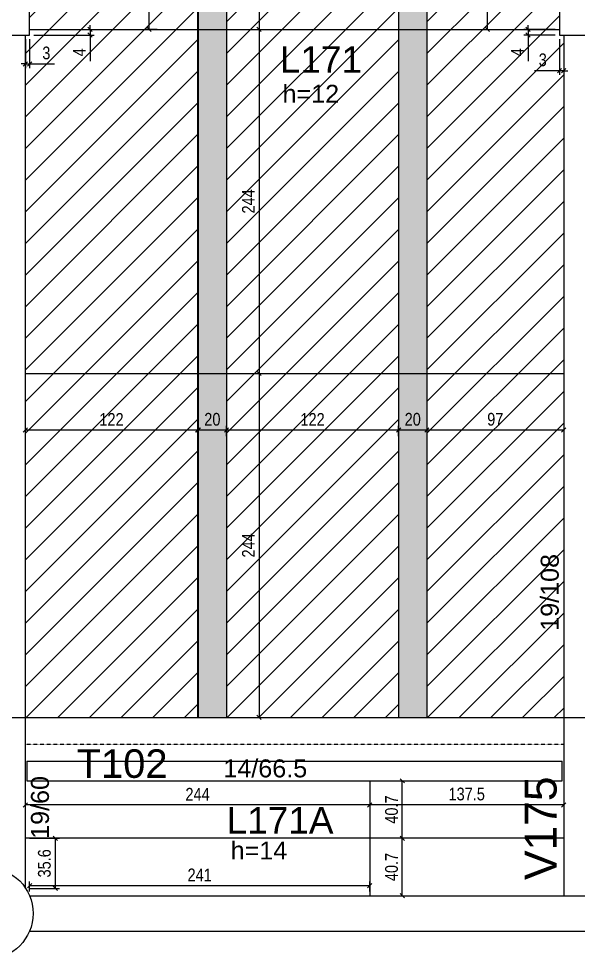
# Model space of a CAD drawing. Header units: millimetres. Extents: x 3165 to 9493, y 682 to 4304.
# Drawn here: x 6683 to 7079, y 1995 to 2662 of the extents above; entities that cross this region are included whole.
import ezdxf

# ---------------------------------------------------------------- set-up
doc = ezdxf.new("R2010")
doc.units = ezdxf.units.MM
doc.linetypes.add('HIDDEN2', pattern=[0.1875, 0.125, -0.0625])
for name, color, linetype in [('1', 3, 'Continuous'), ('210', 3, 'HIDDEN2'), ('212', 3, 'Continuous'), ('216', 3, 'Continuous'), ('222', 6, 'Continuous'), ('226', 4, 'Continuous'), ('233', 6, 'Continuous'), ('COTA', 2, 'Continuous'), ('Painéis', 200, 'Continuous')]:
    doc.layers.add(name, color=color, linetype=linetype)
doc.layers.add('Hachura', color=251, linetype='Continuous', lineweight=9)
doc.layers.add('REAPROVEITAMENTO', color=251, linetype='Continuous', lineweight=9)
doc.styles.add('COTA TECNICA-50', font='techl___.ttf', dxfattribs={"height": 9})
doc.styles.get("Standard").update_dxf_attribs({"font": 'arial.ttf'})
doc.dimstyles.new('COTA PAINEL-50', dxfattribs={"dimtxt": 9, "dimasz": 3, "dimexe": 3, "dimexo": 3, "dimgap": 3, "dimtad": 1, "dimdec": 1, "dimzin": 12, "dimdsep": 46, "dimtxsty": 'COTA TECNICA-50', "dimblk1": 'OBLIQUE', "dimblk2": 'OBLIQUE', "dimsah": 1, "dimcen": 0.9, "dimclrd": 4, "dimclre": 4, "dimclrt": 240, "dimadec": 1, "dimazin": 3, "dimtfac": 1, "dimtdec": 1, "dimtmove": 0, "dimatfit": 3, "dimfxl": 1, "dimtolj": 1, "dimtzin": 12, "dimarcsym": 0})

# ---------------------------------------------------------------- blocks, each defined once
blk = doc.blocks.new('_Oblique')
at = {"color": 0, "linetype": 'ByBlock', "lineweight": -2}
blk.add_line((-0.5, -0.5), (0.5, 0.5), dxfattribs=at)
blk = doc.blocks.new('*D500')
at = {"layer": 'COTA', "color": 4, "lineweight": -2, "transparency": 16777216}
for p, q in [((6687.28, 2647.3), (6687.28, 2626.82)), ((6690.28, 2647.3), (6690.28, 2626.82)), ((6687.28, 2629.82), (6684.28, 2629.82)), ((6687.28, 2629.82), (6690.28, 2629.82)), ((6690.28, 2629.82), (6707.97, 2629.82))]:
    blk.add_line(p, q, dxfattribs=at)
at = {"layer": 'Defpoints', "color": 0, "transparency": 16777216}
for p in [(6687.28, 2650.3), (6690.28, 2650.3), (6690.28, 2629.82)]:
    blk.add_point(p, dxfattribs=at)
at = {"layer": 'COTA', "color": 4, "lineweight": -2, "transparency": 16777216, "xscale": 3, "yscale": 3, "zscale": 3}
blk.add_blockref('_Oblique', (6687.28, 2629.82), dxfattribs=at)
at = {"layer": 'COTA', "color": 4, "lineweight": -2, "transparency": 16777216, "xscale": 3, "yscale": 3, "zscale": 3, "rotation": 180}
blk.add_blockref('_Oblique', (6690.28, 2629.82), dxfattribs=at)
at = {"layer": 'COTA', "color": 240, "transparency": 16777216, "insert": (6702.12, 2637.52), "char_height": 9, "attachment_point": 5, "style": 'COTA TECNICA-50'}
blk.add_mtext('\\A1;3', dxfattribs=at)
blk = doc.blocks.new('*D501')
at = {"layer": 'COTA', "color": 4, "lineweight": -2, "transparency": 16777216}
for p, q in [((6733.07, 2654.3), (6733.07, 2657.3)), ((6693.28, 2654.3), (6736.07, 2654.3)), ((6693.28, 2650.3), (6736.07, 2650.3)), ((6733.07, 2654.3), (6733.07, 2650.3)), ((6733.07, 2650.3), (6733.07, 2631.79))]:
    blk.add_line(p, q, dxfattribs=at)
at = {"layer": 'Defpoints', "color": 0, "transparency": 16777216}
for p in [(6690.28, 2654.3), (6690.28, 2650.3), (6733.07, 2650.3)]:
    blk.add_point(p, dxfattribs=at)
at = {"layer": 'COTA', "color": 4, "lineweight": -2, "transparency": 16777216, "xscale": 3, "yscale": 3, "zscale": 3}
for p, rotation in [((6733.07, 2654.3), 270), ((6733.07, 2650.3), 90)]:
    blk.add_blockref('_Oblique', p, dxfattribs=dict(at, rotation=rotation))
at = {"layer": 'COTA', "color": 240, "transparency": 16777216, "insert": (6725.5, 2638.05), "char_height": 9, "attachment_point": 5, "rotation": 90, "style": 'COTA TECNICA-50'}
blk.add_mtext('\\A1;4', dxfattribs=at)
blk = doc.blocks.new('*D503')
at = {"layer": 'COTA', "color": 4, "lineweight": -2, "transparency": 16777216}
for p, q in [((6847.3, 2870.3), (6855.87, 2870.3)), ((6852.87, 2870.3), (6852.87, 2654.3))]:
    blk.add_line(p, q, dxfattribs=at)
at = {"layer": 'Defpoints', "color": 0, "transparency": 16777216}
for p in [(6844.3, 2870.3), (6852.87, 2654.3), (6852.87, 2654.3)]:
    blk.add_point(p, dxfattribs=at)
at = {"layer": 'COTA', "color": 4, "lineweight": -2, "transparency": 16777216, "xscale": 3, "yscale": 3, "zscale": 3}
for p, rotation in [((6852.87, 2870.3), 90), ((6852.87, 2654.3), 270)]:
    blk.add_blockref('_Oblique', p, dxfattribs=dict(at, rotation=rotation))
at = {"layer": 'COTA', "color": 240, "transparency": 16777216, "insert": (6845.27, 2762.3), "char_height": 9, "attachment_point": 5, "rotation": 90, "style": 'COTA TECNICA-50'}
blk.add_mtext('\\A1;216', dxfattribs=at)
blk = doc.blocks.new('*D504')
at = {"layer": 'COTA', "color": 4, "lineweight": -2, "transparency": 16777216}
blk.add_line((6852.87, 2654.3), (6852.87, 2410.3), dxfattribs=at)
at = {"layer": 'Defpoints', "color": 0, "transparency": 16777216}
for p in [(6852.87, 2654.3), (6852.87, 2410.3), (6852.87, 2410.3)]:
    blk.add_point(p, dxfattribs=at)
at = {"layer": 'COTA', "color": 4, "lineweight": -2, "transparency": 16777216, "xscale": 3, "yscale": 3, "zscale": 3}
for p, rotation in [((6852.87, 2654.3), 90), ((6852.87, 2410.3), 270)]:
    blk.add_blockref('_Oblique', p, dxfattribs=dict(at, rotation=rotation))
at = {"layer": 'COTA', "color": 240, "transparency": 16777216, "insert": (6845.3, 2532.3), "char_height": 9, "attachment_point": 5, "rotation": 90, "style": 'COTA TECNICA-50'}
blk.add_mtext('\\A1;244', dxfattribs=at)
blk = doc.blocks.new('*D505')
at = {"layer": 'COTA', "color": 4, "lineweight": -2, "transparency": 16777216}
blk.add_line((6852.87, 2410.3), (6852.87, 2166.3), dxfattribs=at)
at = {"layer": 'Defpoints', "color": 0, "transparency": 16777216}
for p in [(6852.87, 2410.3), (6852.87, 2166.3), (6852.87, 2166.3)]:
    blk.add_point(p, dxfattribs=at)
at = {"layer": 'COTA', "color": 4, "lineweight": -2, "transparency": 16777216, "xscale": 3, "yscale": 3, "zscale": 3}
for p, rotation in [((6852.87, 2410.3), 90), ((6852.87, 2166.3), 270)]:
    blk.add_blockref('_Oblique', p, dxfattribs=dict(at, rotation=rotation))
at = {"layer": 'COTA', "color": 240, "transparency": 16777216, "insert": (6845.3, 2288.3), "char_height": 9, "attachment_point": 5, "rotation": 90, "style": 'COTA TECNICA-50'}
blk.add_mtext('\\A1;244', dxfattribs=at)
blk = doc.blocks.new('*D506')
at = {"layer": 'COTA', "color": 4, "lineweight": -2, "transparency": 16777216}
blk.add_line((7068.78, 2370.09), (6971.78, 2370.09), dxfattribs=at)
at = {"layer": 'Defpoints', "color": 0, "transparency": 16777216}
for p in [(6971.78, 2370.09), (6971.78, 2370.09), (7068.78, 2370.09)]:
    blk.add_point(p, dxfattribs=at)
at = {"layer": 'COTA', "color": 4, "lineweight": -2, "transparency": 16777216, "xscale": 3, "yscale": 3, "zscale": 3, "rotation": 180}
blk.add_blockref('_Oblique', (6971.78, 2370.09), dxfattribs=at)
at = {"layer": 'COTA', "color": 4, "lineweight": -2, "transparency": 16777216, "xscale": 3, "yscale": 3, "zscale": 3}
blk.add_blockref('_Oblique', (7068.78, 2370.09), dxfattribs=at)
at = {"layer": 'COTA', "color": 240, "transparency": 16777216, "insert": (7020.28, 2377.69), "char_height": 9, "attachment_point": 5, "style": 'COTA TECNICA-50'}
blk.add_mtext('\\A1;97', dxfattribs=at)
blk = doc.blocks.new('*D658')
at = {"layer": 'COTA', "color": 4, "lineweight": -2, "transparency": 16777216}
for p, q in [((6951.78, 2365.71), (6951.78, 2373.09)), ((6971.78, 2370.09), (6951.78, 2370.09))]:
    blk.add_line(p, q, dxfattribs=at)
at = {"layer": 'Defpoints', "color": 0, "transparency": 16777216}
for p in [(6951.78, 2370.09), (6971.78, 2370.09), (6951.78, 2362.71)]:
    blk.add_point(p, dxfattribs=at)
at = {"layer": 'COTA', "color": 4, "lineweight": -2, "transparency": 16777216, "xscale": 3, "yscale": 3, "zscale": 3, "rotation": 180}
blk.add_blockref('_Oblique', (6951.78, 2370.09), dxfattribs=at)
at = {"layer": 'COTA', "color": 4, "lineweight": -2, "transparency": 16777216, "xscale": 3, "yscale": 3, "zscale": 3}
blk.add_blockref('_Oblique', (6971.78, 2370.09), dxfattribs=at)
at = {"layer": 'COTA', "color": 240, "transparency": 16777216, "insert": (6961.78, 2377.69), "char_height": 9, "attachment_point": 5, "style": 'COTA TECNICA-50'}
blk.add_mtext('\\A1;20', dxfattribs=at)
blk = doc.blocks.new('*D659')
at = {"layer": 'COTA', "color": 4, "lineweight": -2, "transparency": 16777216}
for p, q in [((6829.78, 2365.71), (6829.78, 2373.09)), ((6951.78, 2370.09), (6829.78, 2370.09))]:
    blk.add_line(p, q, dxfattribs=at)
at = {"layer": 'Defpoints', "color": 0, "transparency": 16777216}
for p in [(6829.78, 2370.09), (6951.78, 2370.09), (6829.78, 2362.71)]:
    blk.add_point(p, dxfattribs=at)
at = {"layer": 'COTA', "color": 4, "lineweight": -2, "transparency": 16777216, "xscale": 3, "yscale": 3, "zscale": 3, "rotation": 180}
blk.add_blockref('_Oblique', (6829.78, 2370.09), dxfattribs=at)
at = {"layer": 'COTA', "color": 4, "lineweight": -2, "transparency": 16777216, "xscale": 3, "yscale": 3, "zscale": 3}
blk.add_blockref('_Oblique', (6951.78, 2370.09), dxfattribs=at)
at = {"layer": 'COTA', "color": 240, "transparency": 16777216, "insert": (6890.78, 2377.65), "char_height": 9, "attachment_point": 5, "style": 'COTA TECNICA-50'}
blk.add_mtext('\\A1;122', dxfattribs=at)
blk = doc.blocks.new('*D507')
at = {"layer": 'COTA', "color": 4, "lineweight": -2, "transparency": 16777216}
blk.add_line((6829.78, 2370.09), (6809.78, 2370.09), dxfattribs=at)
at = {"layer": 'Defpoints', "color": 0, "transparency": 16777216}
for p in [(6809.78, 2370.09), (6809.78, 2370.09), (6829.78, 2370.09)]:
    blk.add_point(p, dxfattribs=at)
at = {"layer": 'COTA', "color": 4, "lineweight": -2, "transparency": 16777216, "xscale": 3, "yscale": 3, "zscale": 3, "rotation": 180}
blk.add_blockref('_Oblique', (6809.78, 2370.09), dxfattribs=at)
at = {"layer": 'COTA', "color": 4, "lineweight": -2, "transparency": 16777216, "xscale": 3, "yscale": 3, "zscale": 3}
blk.add_blockref('_Oblique', (6829.78, 2370.09), dxfattribs=at)
at = {"layer": 'COTA', "color": 240, "transparency": 16777216, "insert": (6819.78, 2377.69), "char_height": 9, "attachment_point": 5, "style": 'COTA TECNICA-50'}
blk.add_mtext('\\A1;20', dxfattribs=at)
blk = doc.blocks.new('*D508')
at = {"layer": 'COTA', "color": 4, "lineweight": -2, "transparency": 16777216}
for p, q in [((6687.28, 2362.53), (6687.28, 2373.09)), ((6809.28, 2370.09), (6687.28, 2370.09))]:
    blk.add_line(p, q, dxfattribs=at)
at = {"layer": 'Defpoints', "color": 0, "transparency": 16777216}
for p in [(6687.28, 2370.09), (6809.28, 2370.09), (6687.28, 2359.53)]:
    blk.add_point(p, dxfattribs=at)
at = {"layer": 'COTA', "color": 4, "lineweight": -2, "transparency": 16777216, "xscale": 3, "yscale": 3, "zscale": 3, "rotation": 180}
blk.add_blockref('_Oblique', (6687.28, 2370.09), dxfattribs=at)
at = {"layer": 'COTA', "color": 4, "lineweight": -2, "transparency": 16777216, "xscale": 3, "yscale": 3, "zscale": 3}
blk.add_blockref('_Oblique', (6809.28, 2370.09), dxfattribs=at)
at = {"layer": 'COTA', "color": 240, "transparency": 16777216, "insert": (6748.28, 2377.65), "char_height": 9, "attachment_point": 5, "style": 'COTA TECNICA-50'}
blk.add_mtext('\\A1;122', dxfattribs=at)
blk = doc.blocks.new('*D509')
at = {"layer": 'COTA', "color": 4, "lineweight": -2, "transparency": 16777216}
for p, q in [((7001.57, 2748.3), (7017.7, 2748.3)), ((7014.7, 2654.3), (7014.7, 2748.3)), ((7001.57, 2654.3), (7017.7, 2654.3))]:
    blk.add_line(p, q, dxfattribs=at)
at = {"layer": 'Defpoints', "color": 0, "transparency": 16777216}
for p in [(6998.57, 2748.3), (7014.7, 2748.3), (6998.57, 2654.3)]:
    blk.add_point(p, dxfattribs=at)
at = {"layer": 'COTA', "color": 4, "lineweight": -2, "transparency": 16777216, "xscale": 3, "yscale": 3, "zscale": 3}
for p, rotation in [((7014.7, 2748.3), 90), ((7014.7, 2654.3), 270)]:
    blk.add_blockref('_Oblique', p, dxfattribs=dict(at, rotation=rotation))
at = {"layer": 'COTA', "color": 240, "transparency": 16777216, "insert": (7007.1, 2701.3), "char_height": 9, "attachment_point": 5, "rotation": 90, "style": 'COTA TECNICA-50'}
blk.add_mtext('\\A1;94', dxfattribs=at)
blk = doc.blocks.new('*D511')
at = {"layer": 'COTA', "color": 4, "lineweight": -2, "transparency": 16777216}
for p, q in [((6781.25, 2748.3), (6771.96, 2748.3)), ((6774.96, 2654.3), (6774.96, 2748.3)), ((6780.75, 2654.3), (6771.96, 2654.3))]:
    blk.add_line(p, q, dxfattribs=at)
at = {"layer": 'Defpoints', "color": 0, "transparency": 16777216}
for p in [(6774.96, 2748.3), (6784.25, 2748.3), (6783.75, 2654.3)]:
    blk.add_point(p, dxfattribs=at)
at = {"layer": 'COTA', "color": 4, "lineweight": -2, "transparency": 16777216, "xscale": 3, "yscale": 3, "zscale": 3}
for p, rotation in [((6774.96, 2748.3), 90), ((6774.96, 2654.3), 270)]:
    blk.add_blockref('_Oblique', p, dxfattribs=dict(at, rotation=rotation))
at = {"layer": 'COTA', "color": 240, "transparency": 16777216, "insert": (6767.37, 2701.3), "char_height": 9, "attachment_point": 5, "rotation": 90, "style": 'COTA TECNICA-50'}
blk.add_mtext('\\A1;94', dxfattribs=at)
blk = doc.blocks.new('*D662')
at = {"layer": 'COTA', "color": 4, "lineweight": -2, "transparency": 16777216}
for p, q in [((7065.78, 2647.3), (7065.78, 2621.97)), ((7068.78, 2647.3), (7068.78, 2621.97)), ((7065.78, 2624.97), (7048.08, 2624.97)), ((7068.78, 2624.97), (7065.78, 2624.97)), ((7068.78, 2624.97), (7071.78, 2624.97))]:
    blk.add_line(p, q, dxfattribs=at)
at = {"layer": 'Defpoints', "color": 0, "transparency": 16777216}
for p in [(7065.78, 2650.3), (7068.78, 2650.3), (7065.78, 2624.97)]:
    blk.add_point(p, dxfattribs=at)
at = {"layer": 'COTA', "color": 4, "lineweight": -2, "transparency": 16777216, "xscale": 3, "yscale": 3, "zscale": 3}
blk.add_blockref('_Oblique', (7065.78, 2624.97), dxfattribs=at)
at = {"layer": 'COTA', "color": 4, "lineweight": -2, "transparency": 16777216, "xscale": 3, "yscale": 3, "zscale": 3, "rotation": 180}
blk.add_blockref('_Oblique', (7068.78, 2624.97), dxfattribs=at)
at = {"layer": 'COTA', "color": 240, "transparency": 16777216, "insert": (7053.93, 2632.66), "char_height": 9, "attachment_point": 5, "style": 'COTA TECNICA-50'}
blk.add_mtext('\\A1;3', dxfattribs=at)
blk = doc.blocks.new('*D663')
at = {"layer": 'COTA', "color": 4, "lineweight": -2, "transparency": 16777216}
for p, q in [((7043.53, 2654.3), (7043.53, 2657.3)), ((7062.78, 2654.3), (7040.53, 2654.3)), ((7062.78, 2650.3), (7040.53, 2650.3)), ((7043.53, 2654.3), (7043.53, 2650.3)), ((7043.53, 2650.3), (7043.53, 2631.79))]:
    blk.add_line(p, q, dxfattribs=at)
at = {"layer": 'Defpoints', "color": 0, "transparency": 16777216}
for p in [(7043.53, 2650.3), (7065.78, 2654.3), (7065.78, 2650.3)]:
    blk.add_point(p, dxfattribs=at)
at = {"layer": 'COTA', "color": 4, "lineweight": -2, "transparency": 16777216, "xscale": 3, "yscale": 3, "zscale": 3}
for p, rotation in [((7043.53, 2654.3), 270), ((7043.53, 2650.3), 90)]:
    blk.add_blockref('_Oblique', p, dxfattribs=dict(at, rotation=rotation))
at = {"layer": 'COTA', "color": 240, "transparency": 16777216, "insert": (7035.97, 2638.05), "char_height": 9, "attachment_point": 5, "rotation": 90, "style": 'COTA TECNICA-50'}
blk.add_mtext('\\A1;4', dxfattribs=at)
blk = doc.blocks.new('*D539')
at = {"layer": 'COTA', "color": 4, "lineweight": -2, "transparency": 16777216}
blk.add_line((6954.39, 2039.8), (6954.39, 2080.55), dxfattribs=at)
at = {"layer": 'Defpoints', "color": 0, "transparency": 16777216}
for p in [(6954.39, 2080.55), (6954.39, 2080.55), (6954.39, 2039.8)]:
    blk.add_point(p, dxfattribs=at)
at = {"layer": 'COTA', "color": 4, "lineweight": -2, "transparency": 16777216, "xscale": 3, "yscale": 3, "zscale": 3}
for p, rotation in [((6954.39, 2080.55), 90), ((6954.39, 2039.8), 270)]:
    blk.add_blockref('_Oblique', p, dxfattribs=dict(at, rotation=rotation))
at = {"layer": 'COTA', "color": 240, "transparency": 16777216, "insert": (6946.79, 2060.18), "char_height": 9, "attachment_point": 5, "rotation": 90, "style": 'COTA TECNICA-50'}
blk.add_mtext('\\A1;40.7', dxfattribs=at)
blk = doc.blocks.new('*D540')
at = {"layer": 'COTA', "color": 4, "lineweight": -2, "transparency": 16777216}
blk.add_line((6954.39, 2080.55), (6954.39, 2121.3), dxfattribs=at)
at = {"layer": 'Defpoints', "color": 0, "transparency": 16777216}
for p in [(6954.39, 2121.3), (6954.39, 2121.3), (6954.39, 2080.55)]:
    blk.add_point(p, dxfattribs=at)
at = {"layer": 'COTA', "color": 4, "lineweight": -2, "transparency": 16777216, "xscale": 3, "yscale": 3, "zscale": 3}
for p, rotation in [((6954.39, 2121.3), 90), ((6954.39, 2080.55), 270)]:
    blk.add_blockref('_Oblique', p, dxfattribs=dict(at, rotation=rotation))
at = {"layer": 'COTA', "color": 240, "transparency": 16777216, "insert": (6946.79, 2100.93), "char_height": 9, "attachment_point": 5, "rotation": 90, "style": 'COTA TECNICA-50'}
blk.add_mtext('\\A1;40.7', dxfattribs=at)
blk = doc.blocks.new('*D541')
at = {"layer": 'COTA', "color": 4, "lineweight": -2, "transparency": 16777216}
for p, q in [((6931.28, 2104.45), (6931.28, 2101.22)), ((7068.78, 2104.22), (6931.28, 2104.22)), ((7068.78, 2104.45), (7068.78, 2101.22))]:
    blk.add_line(p, q, dxfattribs=at)
at = {"layer": 'Defpoints', "color": 0, "transparency": 16777216}
for p in [(6931.28, 2107.45), (6931.28, 2104.22), (7068.78, 2107.45)]:
    blk.add_point(p, dxfattribs=at)
at = {"layer": 'COTA', "color": 4, "lineweight": -2, "transparency": 16777216, "xscale": 3, "yscale": 3, "zscale": 3, "rotation": 180}
blk.add_blockref('_Oblique', (6931.28, 2104.22), dxfattribs=at)
at = {"layer": 'COTA', "color": 4, "lineweight": -2, "transparency": 16777216, "xscale": 3, "yscale": 3, "zscale": 3}
blk.add_blockref('_Oblique', (7068.78, 2104.22), dxfattribs=at)
at = {"layer": 'COTA', "color": 240, "transparency": 16777216, "insert": (7000.03, 2111.91), "char_height": 9, "attachment_point": 5, "style": 'COTA TECNICA-50'}
blk.add_mtext('\\A1;137.5', dxfattribs=at)
blk = doc.blocks.new('*D567')
at = {"layer": 'COTA', "color": 4, "lineweight": -2, "transparency": 16777216}
blk.add_line((6931.28, 2104.22), (6687.28, 2104.22), dxfattribs=at)
at = {"layer": 'Defpoints', "color": 0, "transparency": 16777216}
for p in [(6687.28, 2104.22), (6687.28, 2104.22), (6931.28, 2104.22)]:
    blk.add_point(p, dxfattribs=at)
at = {"layer": 'COTA', "color": 4, "lineweight": -2, "transparency": 16777216, "xscale": 3, "yscale": 3, "zscale": 3, "rotation": 180}
blk.add_blockref('_Oblique', (6687.28, 2104.22), dxfattribs=at)
at = {"layer": 'COTA', "color": 4, "lineweight": -2, "transparency": 16777216, "xscale": 3, "yscale": 3, "zscale": 3}
blk.add_blockref('_Oblique', (6931.28, 2104.22), dxfattribs=at)
at = {"layer": 'COTA', "color": 240, "transparency": 16777216, "insert": (6809.28, 2111.78), "char_height": 9, "attachment_point": 5, "style": 'COTA TECNICA-50'}
blk.add_mtext('\\A1;244', dxfattribs=at)
blk = doc.blocks.new('*D746')
at = {"layer": 'COTA', "color": 4, "lineweight": -2, "transparency": 16777216}
for p, q in [((6690.28, 2080.55), (6711.46, 2080.55)), ((6708.46, 2080.55), (6708.46, 2045)), ((6690.28, 2045), (6711.46, 2045))]:
    blk.add_line(p, q, dxfattribs=at)
at = {"layer": 'Defpoints', "color": 0, "transparency": 16777216}
for p in [(6687.28, 2080.55), (6687.28, 2045), (6708.46, 2045)]:
    blk.add_point(p, dxfattribs=at)
at = {"layer": 'COTA', "color": 4, "lineweight": -2, "transparency": 16777216, "xscale": 3, "yscale": 3, "zscale": 3}
for p, rotation in [((6708.46, 2080.55), 90), ((6708.46, 2045), 270)]:
    blk.add_blockref('_Oblique', p, dxfattribs=dict(at, rotation=rotation))
at = {"layer": 'COTA', "color": 240, "transparency": 16777216, "insert": (6700.76, 2062.78), "char_height": 9, "attachment_point": 5, "rotation": 90, "style": 'COTA TECNICA-50'}
blk.add_mtext('\\A1;35.6', dxfattribs=at)
blk = doc.blocks.new('*D747')
at = {"layer": 'COTA', "color": 4, "lineweight": -2, "transparency": 16777216}
for p, q in [((6690.28, 2042.8), (6690.28, 2050.01)), ((6931.28, 2042.8), (6931.28, 2050.01)), ((6690.28, 2047.01), (6931.28, 2047.01))]:
    blk.add_line(p, q, dxfattribs=at)
at = {"layer": 'Defpoints', "color": 0, "transparency": 16777216}
for p in [(6931.28, 2047.01), (6690.28, 2039.8), (6931.28, 2039.8)]:
    blk.add_point(p, dxfattribs=at)
at = {"layer": 'COTA', "color": 4, "lineweight": -2, "transparency": 16777216, "xscale": 3, "yscale": 3, "zscale": 3, "rotation": 180}
blk.add_blockref('_Oblique', (6690.28, 2047.01), dxfattribs=at)
at = {"layer": 'COTA', "color": 4, "lineweight": -2, "transparency": 16777216, "xscale": 3, "yscale": 3, "zscale": 3}
blk.add_blockref('_Oblique', (6931.28, 2047.01), dxfattribs=at)
at = {"layer": 'COTA', "color": 240, "transparency": 16777216, "insert": (6810.78, 2054.58), "char_height": 9, "attachment_point": 5, "style": 'COTA TECNICA-50'}
blk.add_mtext('\\A1;241', dxfattribs=at)

msp = doc.modelspace()

# ---------------------------------------------------------------- hatches: boundary and pattern name
at = {"layer": 'Hachura', "linetype": 'ByBlock'}
h = msp.add_hatch(color=256, dxfattribs=at)
h.dxf.hatch_style = 1
h.paths.add_polyline_path([(6829.78, 2870.3), (6809.78, 2870.3), (6809.78, 2166.3), (6829.78, 2166.3)])
h = msp.add_hatch(color=256, dxfattribs=at)
h.dxf.hatch_style = 1
h.paths.add_polyline_path([(6971.78, 2870.3), (6951.78, 2870.3), (6951.78, 2166.3), (6971.78, 2166.3)])
at = {"layer": 'REAPROVEITAMENTO', "linetype": 'ByBlock'}
h = msp.add_hatch(dxfattribs=at)
h.set_pattern_fill('ANSI31', color=256, scale=5, style=2)
h.set_pattern_definition([(45, (271.367, 82.83), (-11.22532, 11.22532), [])])
h.paths.add_polyline_path([(6687.28, 2760.3), (6690.28, 2760.3), (6690.28, 2650.3), (6687.28, 2650.3), (6687.28, 2166.3), (6809.28, 2166.3), (6809.28, 2870.3), (6687.28, 2870.3)])
h = msp.add_hatch(dxfattribs=at)
h.set_pattern_fill('ANSI31', color=256, scale=5, style=2)
h.set_pattern_definition([(45, (413.867, 82.83), (-11.22532, 11.22532), [])])
h.paths.add_polyline_path([(6951.78, 2870.3), (6829.78, 2870.3), (6829.78, 2166.3), (6951.78, 2166.3)])
h = msp.add_hatch(dxfattribs=at)
h.set_pattern_fill('ANSI31', color=256, scale=5, style=2)
h.set_pattern_definition([(45, (555.867, 82.83), (-11.22532, 11.22532), [])])
h.paths.add_polyline_path([(7068.78, 2650.3), (7065.78, 2650.3), (7065.78, 2760.3), (7068.78, 2760.3), (7068.78, 2870.3), (6971.78, 2870.3), (6971.78, 2166.3), (7068.78, 2166.3)])

# ---------------------------------------------------------------- linework, layer by layer
at = {"layer": '1'}
for p, q in [((6687.28, 2045), (6687.28, 2650.3)), ((7068.78, 2650.3), (7068.78, 2039.8)), ((6235.28, 2166.3), (8093.28, 2166.3)), ((6688.28, 2135.3), (7067.78, 2135.3)), ((6688.28, 2135.3), (6688.28, 2121.3)), ((7067.78, 2121.3), (7067.78, 2135.3)), ((6688.28, 2121.3), (7067.78, 2121.3)), ((6690.28, 2039.8), (7485.35, 2039.8)), ((6690.28, 2014.8), (7485.35, 2014.8))]:
    msp.add_line(p, q, dxfattribs=at)
at = {"layer": '210'}
msp.add_line((6687.28, 2147.3), (7068.78, 2147.3), dxfattribs=at)
at = {"layer": '222'}
for points in [[(6665.28, 2650.3), (6690.28, 2650.3), (6690.28, 2760.3), (6665.28, 2760.3), (6665.28, 2650.3)], [(7065.78, 2650.3), (7090.78, 2650.3), (7090.78, 2760.3), (7065.78, 2760.3), (7065.78, 2650.3)]]:
    msp.add_lwpolyline(points, dxfattribs=at)
msp.add_circle((6660.28, 2027.3), 32.5, dxfattribs=at)
at = {"layer": 'Painéis'}
for p, q in [((6809.28, 2870.3), (6809.28, 2166.3)), ((6809.78, 2870.3), (6809.78, 2166.3)), ((6829.78, 2870.3), (6829.78, 2166.3)), ((6951.78, 2870.3), (6951.78, 2166.3)), ((6971.78, 2870.3), (6971.78, 2166.3)), ((6690.28, 2654.3), (7065.78, 2654.3)), ((6687.28, 2410.3), (7068.78, 2410.3)), ((6931.28, 2121.3), (6931.28, 2039.8)), ((7068.78, 2080.55), (6687.28, 2080.55))]:
    msp.add_line(p, q, dxfattribs=at)

# ---------------------------------------------------------------- texts
at = {"layer": '212'}
for s, p in [('19/108', (7065.24, 2227.74)), ('19/60', (6703.96, 2080.16))]:
    msp.add_text(s, height=12.75, rotation=90, dxfattribs=at).set_placement(p)
msp.add_text('14/66.5', height=12.75, dxfattribs=at).set_placement((6827.57, 2123.77))
at = {"layer": '216'}
for s, p in [('h=12', (6869.51, 2602.24)), ('h=14', (6832.73, 2065.53))]:
    msp.add_text(s, height=12.75, dxfattribs=at).set_placement(p)
at = {"layer": '226'}
for s, height, p in [('L171', 18.75, (6867.58, 2623.57)), ('T102', 20.25, (6723.57, 2123.4)), ('L171A', 18.75, (6829.91, 2083.9))]:
    msp.add_text(s, height=height, dxfattribs=at).set_placement(p)
at = {"layer": '233'}
msp.add_text('V175', height=22.5, rotation=90, dxfattribs=at).set_placement((7063.72, 2050.98))

# ---------------------------------------------------------------- dimensions: what is measured, and where the dimension line sits
at = {"layer": 'COTA'}
for base, p1, p2, angle, picture, middle in [((6852.87, 2654.3), (6844.3, 2870.3), (6852.87, 2654.3), 90, '*D503', (6845.27, 2762.3)), ((6774.96, 2748.3), (6783.75, 2654.3), (6784.25, 2748.3), 90, '*D511', (6767.37, 2701.3)), ((7014.7, 2748.3), (6998.57, 2654.3), (6998.57, 2748.3), 90, '*D509', (7007.1, 2701.3)), ((6733.07, 2650.3), (6690.28, 2654.3), (6690.28, 2650.3), 90, '*D501', (6725.5, 2638.05)), ((6852.87, 2410.3), (6852.87, 2654.3), (6852.87, 2410.3), 90, '*D504', (6845.3, 2532.3)), ((7043.53, 2650.3), (7065.78, 2654.3), (7065.78, 2650.3), 90, '*D663', (7035.97, 2638.05)), ((6690.28, 2629.82), (6687.28, 2650.3), (6690.28, 2650.3), 180, '*D500', (6702.12, 2637.52)), ((6852.87, 2166.3), (6852.87, 2410.3), (6852.87, 2166.3), 90, '*D505', (6845.3, 2288.3)), ((6687.28, 2370.09), (6809.28, 2370.09), (6687.28, 2359.53), 180, '*D508', (6748.28, 2377.65)), ((6809.78, 2370.09), (6829.78, 2370.09), (6809.78, 2370.09), 180, '*D507', (6819.78, 2377.69)), ((6829.78, 2370.09), (6951.78, 2370.09), (6829.78, 2362.71), 180, '*D659', (6890.78, 2377.65)), ((6951.78, 2370.09), (6971.78, 2370.09), (6951.78, 2362.71), 180, '*D658', (6961.78, 2377.69)), ((6971.78, 2370.09), (7068.78, 2370.09), (6971.78, 2370.09), 180, '*D506', (7020.28, 2377.69)), ((6954.3857, 2121.3026), (6954.3857, 2080.5531), (6954.3857, 2121.3026), 90, '*D540', (6946.7936, 2100.9278)), ((6708.4607, 2044.9977), (6687.2757, 2080.5531), (6687.2757, 2044.9977), 90, '*D746', (6700.7634, 2062.7754)), ((6954.3857, 2080.5531), (6954.3857, 2039.8037), (6954.3857, 2080.5531), 90, '*D539', (6946.7936, 2060.1784))]:
    dim = msp.add_linear_dim(base=base, p1=p1, p2=p2, angle=angle, dimstyle='COTA PAINEL-50', dxfattribs=at)
    dim.commit()
    dim.dimension.update_dxf_attribs({"geometry": picture, "text_midpoint": middle})
for base, p1, p2, picture, middle in [((7065.78, 2624.97), (7068.78, 2650.3), (7065.78, 2650.3), '*D662', (7053.93, 2632.66)), ((6687.28, 2104.22), (6931.28, 2104.22), (6687.28, 2104.22), '*D567', (6809.28, 2111.78)), ((6931.28, 2104.22), (7068.78, 2107.45), (6931.28, 2107.45), '*D541', (7000.03, 2111.91)), ((6931.28, 2047.01), (6690.28, 2039.8), (6931.28, 2039.8), '*D747', (6810.78, 2054.58))]:
    dim = msp.add_linear_dim(base=base, p1=p1, p2=p2, dimstyle='COTA PAINEL-50', dxfattribs=at)
    dim.commit()
    dim.dimension.update_dxf_attribs({"geometry": picture, "text_midpoint": middle})

doc.saveas('drawing.dxf')
